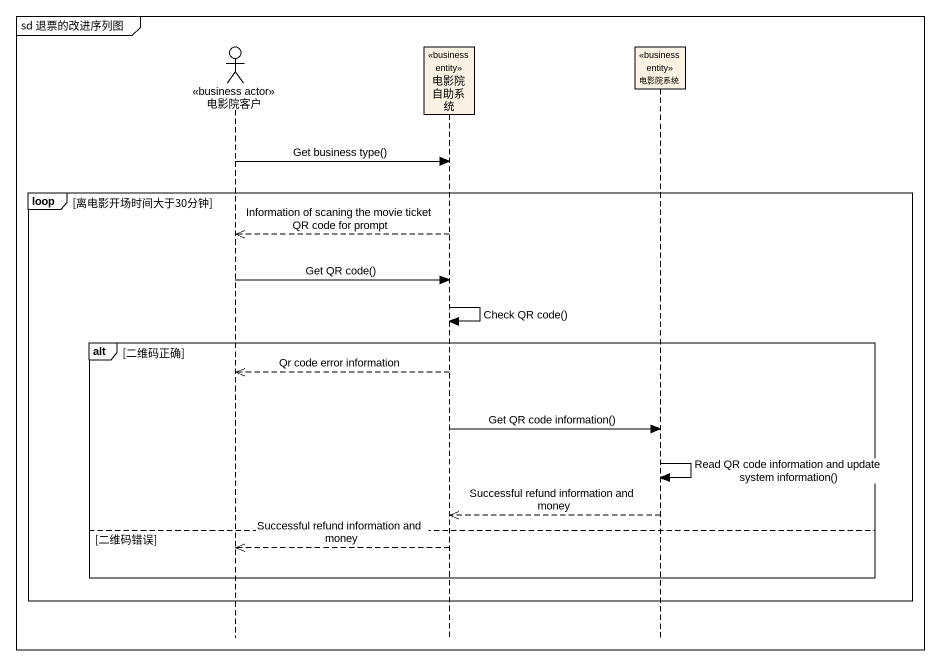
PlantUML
@startuml
mainframe sd 退票的改进序列图
hide footbox
actor 电影院客户 <<business actor>>
participant 电影院自助系统 <<business entity>>
participant 电影院系统 <<business entity>>

电影院客户 -> 电影院自助系统 : Get business type()
loop 离电影开场时间大于30分钟
  电影院自助系统 -->> 电影院客户 : Information of scaning the movie ticket QR code for prompt
  电影院客户 -> 电影院自助系统 : Get QR code()
  电影院自助系统 -> 电影院自助系统 : Check QR code()
  alt 二维码正确
    电影院自助系统 -->> 电影院客户 : Qr code error information
    电影院自助系统 -> 电影院系统 : Get QR code information()
    电影院系统 -> 电影院系统 : Read QR code information and update system information()
    电影院系统 -->> 电影院自助系统 : Successful refund information and money
  else 二维码错误
    电影院自助系统 -->> 电影院客户 : Successful refund information and money
  end
end
@enduml
